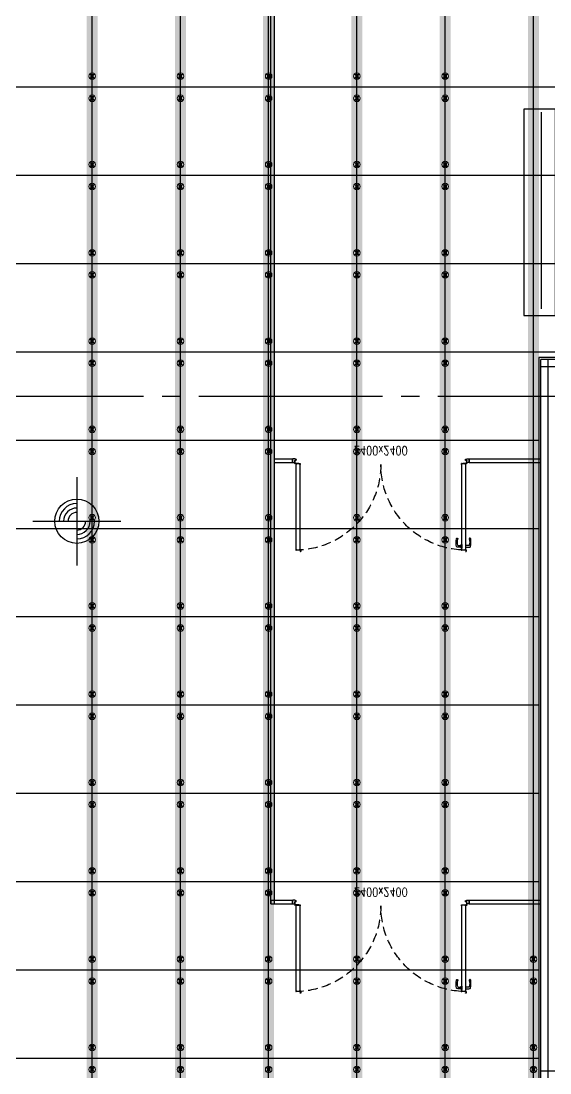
# Model space of a CAD drawing. Header units: millimetres. Extents: x -960 to 41501, y -1010 to 11880.
# Drawn here: x 22763 to 23482, y 3580 to 5010 of the extents above; entities that cross this region are included whole.
import ezdxf
from ezdxf.enums import TextEntityAlignment as Align

# ---------------------------------------------------------------- set-up
doc = ezdxf.new("R2010")
doc.units = ezdxf.units.MM
doc.header["$LTSCALE"] = 100
doc.linetypes.add('188K-SM-03-F10-ARCH-PA-Y2257103$0$DASHED', pattern=[19.05, 12.7, -6.35])
doc.linetypes.add('X-S-FAB-L10$0$COL-CEN-LIN', pattern=[3.25, 2.5, -0.25, 0.25, -0.25])
for name, color, linetype in [('0-XREF', 7, 'Continuous'), ('188K-SM-03-F10-ARCH-CEIL-Y2257103$0$K-CEIL-4.2', 6, 'Continuous'), ('188K-SM-03-F10-ARCH-CEIL-Y2257103$0$K-CEIL-4.2-AREA', 6, 'Continuous'), ('188K-SM-03-F10-ARCH-CEIL-Y2257103$0$K-鋼構', 111, 'Continuous'), ('188K-SM-03-F10-ARCH-PA-Y2257103$0$K-Door', 53, 'Continuous'), ('188K-SM-03-F10-ARCH-PA-Y2257103$0$K-P2D-4.2-雙抗', 53, 'Continuous'), ('188K-SM-03-F10-ARCH-PA-Y2257103$0$K-岩棉 2hr 7.5-單抗', 53, 'Continuous'), ('X-S-FAB-L10$0$0-DIM-INT', 8, 'Continuous'), ('X-S-FAB-L10$0$0-DIM-TXT', 8, 'Continuous'), ('X-S-FAB-L10$0$BLOCK', 8, 'Continuous'), ('X-S-FAB-L10$0$CCL', 8, 'X-S-FAB-L10$0$COL-CEN-LIN')]:
    doc.layers.add(name, color=color, linetype=linetype)
doc.layers.add('188K-SM-03-F10-ARCH-CEIL-Y2257103$0$K-吊點-標準', color=6, linetype='Continuous', lineweight=9)
doc.styles.add('188K-SM-03-F10-ARCH-PA-Y2257103$0$14P7-XFDP10$0$AA-TXT', font='simplex.shx', dxfattribs={"width": 0.8, "bigfont": 'chineset.shx'})
doc.styles.add('X-S-FAB-L10$0$CHINA', font='simplex.shx', dxfattribs={"width": 0.75, "bigfont": 'chineset.shx'})
doc.styles.add('X-S-FAB-L10$0$Standard', font='', dxfattribs={"width": 0.8})
doc.styles.add('X-S-FAB-L10$0$TG_NOTE_TEXT', font='simplex.shx', dxfattribs={"width": 0.75, "bigfont": 'chineset.shx'})
doc.styles.get('X-S-FAB-L10$0$Standard').set_extended_font_data('Microsoft JhengHei')

# ---------------------------------------------------------------- blocks, each defined once
blk = doc.blocks.new('X-S-FAB-L10$0$FAB2-L05')
at = {"layer": 'X-S-FAB-L10$0$CCL'}
blk.add_line((-26880, 5220), (1210, 5220), dxfattribs=at)
blk = doc.blocks.new('X-S-FAB-L10')
at = {"layer": 'X-S-FAB-L10$0$0-DIM-INT'}
for p, q in [((22839.2, 4390.1), (22839.2, 4270.1)), ((22779.2, 4330.1), (22899.2, 4330.1))]:
    blk.add_line(p, q, dxfattribs=at)
blk.add_circle((22839.2, 4330.1), 30, dxfattribs=at)
for radius, start, end in [(24, 90, 180), (18, 90, 180), (12, 90, 180), (24, 270, 0), (18, 270, 0), (12, 270, 0)]:
    blk.add_arc((22839.2, 4330.1), radius, start, end, dxfattribs=at)
at = {"layer": 'X-S-FAB-L10$0$BLOCK'}
blk.add_blockref('X-S-FAB-L10$0$FAB2-L05', (26160, -720), dxfattribs=at)
at = {"style": 'X-S-FAB-L10$0$TG_NOTE_TEXT', "width": 0.5, "flags": 1}
for p in [(7463.3, 9020), (18268.3, 8649), (11197.8, 4800.2), (16485.8, 4800.2), (25420.3, 2635), (13360, 320, 0), (7463.3, -33.3)]:
    blk.add_attdef('WH', text='', height=20, dxfattribs=at).set_placement(p, align=Align.BOTTOM_LEFT)
at = {"width": 0.5}
for style, p in [('X-S-FAB-L10$0$TG_NOTE_TEXT', (7585, 9020)), ('X-S-FAB-L10$0$TG_NOTE_TEXT', (18390, 8649)), ('X-S-FAB-L10$0$TG_NOTE_TEXT', (11117.5, 4813.5)), ('X-S-FAB-L10$0$TG_NOTE_TEXT', (16607.5, 4813.5)), ('X-S-FAB-L10$0$TG_NOTE_TEXT', (25350, 2635)), ('X-S-FAB-L10$0$Standard', (13129.4, 325, 0)), ('X-S-FAB-L10$0$TG_NOTE_TEXT', (7585, -20))]:
    blk.add_attdef('DESC', text='', height=10, dxfattribs=dict(at, style=style)).set_placement(p, align=Align.BOTTOM_LEFT)
for tag, style, p in [('TYPE', 'X-S-FAB-L10$0$TG_NOTE_TEXT', (7619.3, 9020)), ('NO', 'X-S-FAB-L10$0$TG_NOTE_TEXT', (7650.1, 9020)), ('TYPE', 'X-S-FAB-L10$0$TG_NOTE_TEXT', (18424.2, 8649)), ('NO', 'X-S-FAB-L10$0$TG_NOTE_TEXT', (18455, 8649)), ('NO', 'X-S-FAB-L10$0$TG_NOTE_TEXT', (11088.6, 4813.5)), ('TYPE', 'X-S-FAB-L10$0$TG_NOTE_TEXT', (11151.8, 4813.5)), ('TYPE', 'X-S-FAB-L10$0$TG_NOTE_TEXT', (16641.8, 4813.5)), ('NO', 'X-S-FAB-L10$0$TG_NOTE_TEXT', (16672.6, 4813.5)), ('NO', 'X-S-FAB-L10$0$TG_NOTE_TEXT', (25313, 2635)), ('TYPE', 'X-S-FAB-L10$0$TG_NOTE_TEXT', (25350, 2635)), ('NO', 'X-S-FAB-L10$0$Standard', (13100, 320, 0)), ('TYPE', 'X-S-FAB-L10$0$Standard', (13129.4, 320, 0)), ('TYPE', 'X-S-FAB-L10$0$TG_NOTE_TEXT', (7619.3, -20)), ('NO', 'X-S-FAB-L10$0$TG_NOTE_TEXT', (7650.1, -20))]:
    blk.add_attdef(tag, text='', height=10, dxfattribs=dict(at, style=style)).set_placement(p, align=Align.BOTTOM_RIGHT)
at = {"style": 'X-S-FAB-L10$0$TG_NOTE_TEXT', "width": 0.5, "flags": 1}
for rotation, p in [(180, (43, 7480)), (180, (943, 7480)), (90, (24310, 3717.8)), (270, (17080, 1711.7))]:
    blk.add_attdef('WH', text='', height=20, rotation=rotation, dxfattribs=at).set_placement(p, align=Align.BOTTOM_LEFT)
at = {"width": 0.5}
for rotation, style, p in [(180, 'X-S-FAB-L10$0$Standard', (317.6, 7480)), (180, 'X-S-FAB-L10$0$Standard', (1217.6, 7480)), (90, 'X-S-FAB-L10$0$TG_NOTE_TEXT', (24310, 3647.5)), (270, 'X-S-FAB-L10$0$TG_NOTE_TEXT', (17080, 1605))]:
    blk.add_attdef('DESC', text='', height=10, rotation=rotation, dxfattribs=dict(at, style=style)).set_placement(p, align=Align.BOTTOM_LEFT)
for tag, rotation, style, p in [('TYPE', 180, 'X-S-FAB-L10$0$Standard', (317.6, 7480)), ('NO', 180, 'X-S-FAB-L10$0$Standard', (347, 7480)), ('TYPE', 180, 'X-S-FAB-L10$0$Standard', (1217.6, 7480)), ('NO', 180, 'X-S-FAB-L10$0$Standard', (1247, 7480)), ('TYPE', 90, 'X-S-FAB-L10$0$TG_NOTE_TEXT', (24310, 3647.5)), ('NO', 90, 'X-S-FAB-L10$0$TG_NOTE_TEXT', (24310, 3610.5)), ('TYPE', 270, 'X-S-FAB-L10$0$TG_NOTE_TEXT', (17080, 1605)), ('NO', 270, 'X-S-FAB-L10$0$TG_NOTE_TEXT', (17080, 1573))]:
    blk.add_attdef(tag, text='', height=10, rotation=rotation, dxfattribs=dict(at, style=style)).set_placement(p, align=Align.BOTTOM_RIGHT)
at = {"layer": 'X-S-FAB-L10$0$0-DIM-TXT', "style": 'X-S-FAB-L10$0$CHINA', "width": 0.75}
for p in [(667.4, 7855.1, -2689.4), (22627.4, 6728.8), (25644.7, 6728.8), (24778.8, 5569.1), (1118.3, 4980), (417.8, 4594.6), (23874.8, 4355), (22927.4, 4330.1), (23749.9, 3901.4), (417.8, 3765.2), (1118.3, 3730), (417.8, 3115.8), (536.9, 2227.8), (16909, 1782.7), (888.4, 880.5), (16977.4, 750), (18878.8, 750), (25641.2, 553.2), (21364, 526.9)]:
    blk.add_attdef('HIG', text='', height=80, dxfattribs=at).set_placement(p, align=Align.MIDDLE_LEFT)
blk = doc.blocks.new('188K-SM-03-F10-ARCH-CEIL-Y2257103$0$A$C2CA95053')
h = blk.add_hatch(color=256)
edge = h.paths.add_edge_path()
edge.add_arc((0, 0), 0.5, 0, 360)
for p, q in [((3.2, 3.2), (-3.2, -3.2)), ((3.2, -3.2), (-3.2, 3.2))]:
    blk.add_line(p, q)
blk.add_lwpolyline([(-1.6, 2.5), (-1.6, -2.5), (1.6, -2.5), (1.6, 2.5)], close=True)
for radius in [4.5, 0.5]:
    blk.add_circle((0, 0), radius)
blk = doc.blocks.new('188K-SM-03-F10-ARCH-CEIL-Y2257103$0$天花板吊點-附調整片 - 3_8_螺桿吊架 100 mm 高調整片-V1-1FL')
blk.add_blockref('188K-SM-03-F10-ARCH-CEIL-Y2257103$0$A$C2CA95053', (0, 0))
blk = doc.blocks.new('188K-SM-03-F10-ARCH-CEIL-Y2257103')
at = {"layer": '188K-SM-03-F10-ARCH-CEIL-Y2257103$0$K-CEIL-4.2'}
for p, q in [((22860, 2067.7), (22860, 5952.2)), ((22980, 2067.7), (22980, 5952.2)), ((23100, 2067.7), (23100, 5952.2)), ((23220, 2067.7), (23220, 5952.2)), ((23340, 2067.7), (23340, 5952.2)), ((23460, 2067.7), (23460, 5952.2)), ((23502.2, 4920), (1847.7, 4920)), ((23502.2, 4800), (16697.5, 4800)), ((23502.2, 4680), (16697.5, 4680)), ((23502.2, 4560), (16697.5, 4560)), ((23467.2, 4440), (1847.7, 4440)), ((23467.2, 4320), (1847.7, 4320)), ((23467.2, 4200), (1847.7, 4200)), ((23467.2, 4080), (1847.7, 4080)), ((23467.2, 3960), (1847.7, 3960)), ((23467.2, 3840), (1847.7, 3840)), ((23467.2, 3720), (1847.7, 3720)), ((23467.2, 3600), (1847.7, 3600))]:
    blk.add_line(p, q, dxfattribs=at)
at = {"layer": '188K-SM-03-F10-ARCH-CEIL-Y2257103$0$K-CEIL-4.2-AREA', "elevation": 0}
blk.add_lwpolyline([(19317.2, 8592.2), (19317.2, 7537.7), (19282.2, 7537.7), (19282.2, 7462.2), (19317.2, 7462.2), (19317.2, 7317.2), (21180, 7317.2), (21180, 5952.2), (24297.2, 5952.2), (24297.2, 5582.7), (23572.2, 5582.7), (23572.2, 5037.7), (23502.2, 5037.7), (23502.2, 4552.7), (23467.2, 4552.7), (23467.2, 3569.7), (24297.2, 3569.7), (24297.2, 2067.7), (16747.2, 2067.7), (16747.2, 312.7), (14882.2, 312.7)], dxfattribs=at)
at = {"layer": '188K-SM-03-F10-ARCH-CEIL-Y2257103$0$K-鋼構', "const_width": 15, "elevation": 0}
for points in [[(22860, 5965), (22860, 1885)], [(22980, 5965), (22980, 1885)], [(23100, 5965), (23100, 1885)], [(23220, 5965), (23220, 1885)], [(23340, 5965), (23340, 1885)], [(23460, 5965), (23460, 1885)]]:
    blk.add_lwpolyline(points, dxfattribs=at)
at = {"layer": '188K-SM-03-F10-ARCH-CEIL-Y2257103$0$K-吊點-標準', "color": 170, "lineweight": 18, "rotation": 179.9999999999997}
for p in [(22860, 4935), (22980, 4935), (23100, 4935), (23220, 4935), (23340, 4935), (22860, 4905), (22980, 4905), (23100, 4905), (23220, 4905), (23340, 4905), (22860, 4815), (22980, 4815), (23100, 4815), (23220, 4815), (23340, 4815), (22860, 4785), (22980, 4785), (23100, 4785), (23220, 4785), (23340, 4785), (22860, 4695), (22980, 4695), (23100, 4695), (23220, 4695), (23340, 4695), (22860, 4665), (22980, 4665), (23100, 4665), (23220, 4665), (23340, 4665), (22860, 4575), (22980, 4575), (23100, 4575), (23220, 4575), (23340, 4575), (22860, 4545), (22980, 4545), (23100, 4545), (23220, 4545), (23340, 4545), (22860, 4455), (22980, 4455), (23100, 4455), (23220, 4455), (23340, 4455), (22860, 4425), (22980, 4425), (23100, 4425), (23220, 4425), (23340, 4425), (22860, 4335), (22980, 4335), (23100, 4335), (23220, 4335), (23340, 4335), (22860, 4305), (22980, 4305), (23100, 4305), (23220, 4305), (23340, 4305), (22860, 4215), (22980, 4215), (23100, 4215), (23220, 4215), (23340, 4215), (22860, 4185), (22980, 4185), (23100, 4185), (23220, 4185), (23340, 4185), (22860, 4095), (22980, 4095), (23100, 4095), (23220, 4095), (23340, 4095), (22860, 4065), (22980, 4065), (23100, 4065), (23220, 4065), (23340, 4065), (22860, 3975), (22980, 3975), (23100, 3975), (23220, 3975), (23340, 3975), (22860, 3945), (22980, 3945), (23100, 3945), (23220, 3945), (23340, 3945), (22860, 3855), (22980, 3855), (23100, 3855), (23220, 3855), (23340, 3855), (22860, 3825), (22980, 3825), (23100, 3825), (23220, 3825), (23340, 3825), (22860, 3735), (22980, 3735), (23100, 3735), (23220, 3735), (23340, 3735), (23460, 3735), (22860, 3705), (22980, 3705), (23100, 3705), (23220, 3705), (23340, 3705), (23460, 3705), (22860, 3615), (22980, 3615), (23100, 3615), (23220, 3615), (23340, 3615), (23460, 3615), (22860, 3585), (22980, 3585), (23100, 3585), (23220, 3585), (23340, 3585), (23460, 3585)]:
    blk.add_blockref('188K-SM-03-F10-ARCH-CEIL-Y2257103$0$天花板吊點-附調整片 - 3_8_螺桿吊架 100 mm 高調整片-V1-1FL', p, dxfattribs=at)
blk = doc.blocks.new('188K-SM-03-F10-ARCH-PA-Y2257103$0$雙開門-2400×2400')
for p, q in [((225.2, 117.7), (223.8, 117.6)), ((229.2, 117.7), (225.2, 117.7)), ((225.2, 115.5), (229.2, 115.5)), ((229.2, 119), (229.2, 114.1)), ((230, 119), (229.2, 119)), ((230, 114.1), (230, 119)), ((229.2, 114.1), (230, 114.1)), ((0, 2.5), (0, -2.5)), ((0, -1.9), (0, 1.9)), ((0.6, 2.5), (3, 2.5)), ((3, 2.5), (3, 0.2)), ((3, 0.2), (3, 0.2)), ((239.4, 2.5), (237, 2.5)), ((237, 2.5), (237, -0.2)), ((237, -0.2), (237, 0)), ((240, 2.5), (240, -2.5)), ((240, -1.9), (240, 1.9)), ((3, -2.5), (0.6, -2.5)), ((4.7, -1.9), (3, -2.5)), ((3.7, -0.6), (3.9, -0.6)), ((3.9, -0.6), (4, -0.6)), ((4.1, -0.7), (4, -0.7)), ((4, -0.7), (4, -1.5)), ((4, -1.5), (4.6, -1.5)), ((4.5, -0.2), (4.1, -0.2)), ((4.1, -0.7), (4.1, -0.7)), ((4.6, -0.7), (4.5, -0.7)), ((4.5, -0.7), (4.5, -0.7)), ((4.6, -0.6), (4.7, -0.6)), ((4.6, -1.5), (4.6, -0.7)), ((4.7, -0.6), (4.8, -0.6)), ((5, -0.8), (5, -1.5)), ((235, -0.8), (235, -1.5)), ((235.3, -0.6), (235.2, -0.6)), ((235.4, -0.6), (235.3, -0.6)), ((235.3, -1.9), (237, -2.5)), ((235.4, -1.5), (235.4, -0.7)), ((235.4, -0.7), (235.5, -0.7)), ((236, -1.5), (235.4, -1.5)), ((235.5, -0.2), (235.9, -0.2)), ((235.5, -0.7), (235.5, -0.7)), ((235.9, -0.7), (235.9, -0.7)), ((235.9, -0.7), (236, -0.7)), ((236.1, -0.6), (236, -0.6)), ((236, -0.7), (236, -1.5)), ((236.3, -0.6), (236.1, -0.6)), ((237, -2.5), (239.4, -2.5))]:
    blk.add_line(p, q)
for points in [[(10.9, 121.6), (10.9, 123.4), (10.9, 121.6), (4.3, 121.6), (4.3, 121.5), (4.7, 121.5), (4.7, 120.4, 0.414214), (4.8, 120.3), (5, 120.3), (5, 120.4), (4.9, 120.4), (4.9, 121.4), (5, 121.4), (5, 4.1), (4.9, 4.1), (4.9, 5.1), (5, 5.1), (5, 5.2), (4.8, 5.2, 0.414214), (4.7, 5.1), (4.7, 4, 0.414214), (4.8, 3.8), (10.2, 3.8, 0.414214), (10.3, 4), (10.3, 5.1, 0.414214), (10.2, 5.2), (10, 5.2), (10, 5.1), (10.1, 5.1), (10.1, 4.1), (10, 4.1), (10, 121.4), (10.1, 121.4), (10.1, 120.4), (10, 120.4), (10, 120.3), (10.2, 120.3, 0.414214), (10.3, 120.4), (10.3, 121.4), (11.1, 121.4, 0.414214), (11.1, 121.4), (11.1, 123.6, 0.414214), (11.1, 123.7), (10.3, 123.7), (10.3, 123.4), (10.9, 123.4)], [(235.9, 121.6), (235.9, 123.4), (235.9, 121.6), (229.3, 121.6), (229.3, 121.5), (229.7, 121.5), (229.7, 120.4, 0.414214), (229.8, 120.3), (230, 120.3), (230, 120.4), (229.9, 120.4), (229.9, 121.4), (230, 121.4), (230, 4.1), (229.9, 4.1), (229.9, 5.1), (230, 5.1), (230, 5.2), (229.8, 5.2, 0.414214), (229.7, 5.1), (229.7, 4, 0.414214), (229.8, 3.8), (235.2, 3.8, 0.414214), (235.3, 4), (235.3, 5.1, 0.414214), (235.2, 5.2), (235, 5.2), (235, 5.1), (235.1, 5.1), (235.1, 4.1), (235, 4.1), (235, 121.4), (235.1, 121.4), (235.1, 120.4), (235, 120.4), (235, 120.3), (235.2, 120.3, 0.414214), (235.3, 120.4), (235.3, 121.4), (236.1, 121.4, 0.414214), (236.1, 121.4), (236.1, 123.6, 0.414214), (236.1, 123.7), (235.3, 123.7), (235.3, 123.4), (235.9, 123.4)], [(235.8, 117.7), (239.8, 117.7), (241.2, 117.6, -0.327495), (242, 116.9, -0.089847), (242.2, 106.2, -1.144881), (240.3, 106.6, 0.137079), (240.3, 114.9, 0.349357), (239.8, 115.5), (235.8, 115.5)]]:
    blk.add_lwpolyline(points, format="xyb")
blk.add_lwpolyline([(235, 114.1), (235, 119), (235.8, 119), (235.8, 114.1)], close=True)
at = {"ltscale": 500}
for points in [[(3.3, 0.3), (3.3, 3.1), (3, 3.1), (3, 0.3)], [(8.5, 3.8), (4, 3.8), (4, 4.1), (8.5, 4.1)], [(231.5, 3.8), (236, 3.8), (236, 4.1), (231.5, 4.1)], [(236.7, -0.1), (236.7, 3.1), (237, 3.1), (237, -0.1)]]:
    blk.add_lwpolyline(points, close=True, dxfattribs=at)
at = {"linetype": '188K-SM-03-F10-ARCH-PA-Y2257103$0$DASHED', "ltscale": 0.01}
for centre, start, end in [((3.5, 5.1), 0, 85.9993), ((236.5, 5.1), 94.0007, 180)]:
    blk.add_arc(centre, 116.5, start, end, dxfattribs=at)
for centre, radius, start, end in [((0.6, 1.9), 0.598, 90, 180), ((3.9, 0.2), 0.855, 178.2453, 256.7344), ((236.3, 0), 0.659, 270, 360), ((239.4, 1.9), 0.598, 0, 90), ((0.6, -1.9), 0.598, 180, 270), ((4.3, -0.6), 0.427, 111.7868, 180), ((4, -0.7), 0.11, 360, 90), ((4.3, -0.6), 0.427, 0, 68.2132), ((4.6, -0.7), 0.11, 90, 180), ((4.5, -1.5), 0.5, 288.9704, 0), ((4.8, -0.8), 0.2, 0, 90), ((235.2, -0.8), 0.2, 90, 180), ((235.5, -1.5), 0.5, 180, 251.0296), ((235.7, -0.6), 0.427, 111.7868, 180), ((235.4, -0.7), 0.11, 360, 90), ((235.7, -0.6), 0.427, 0, 68.2132), ((236, -0.7), 0.11, 90, 180), ((239.4, -1.9), 0.598, 270, 360)]:
    blk.add_arc(centre, radius, start, end)
for centre, major_axis, start_param, end_param in [((252.5, 110.9), (-21.3, 21.3), 0.585307, 0.943734), ((223.9, 116.7), (0.624, 0.624), 0.866962, 2.13291), ((239.6, 110.8), (-10.9, 10.9), 0.51383, 1.058752), ((225.3, 114.9), (-0.417, 0.417), -0.669314, 0.675093), ((223.8, 106.3), (-0.707, 0.707), 0.872811, 4.284184)]:
    blk.add_ellipse(centre, major_axis=major_axis, ratio=1, start_param=start_param, end_param=end_param)
at = {"ltscale": 500, "extrusion": (0, 0, -1)}
blk.add_ellipse((3.5, 3.6), major_axis=(0.495, 0.495), ratio=1, start_param=3.926991, end_param=10.210176, dxfattribs=at)
at = {"ltscale": 500}
blk.add_ellipse((236.5, 3.6), major_axis=(-0.495, 0.495), ratio=1, start_param=3.926991, end_param=10.210176, dxfattribs=at)
at = {"color": 8, "style": '188K-SM-03-F10-ARCH-PA-Y2257103$0$14P7-XFDP10$0$AA-TXT', "width": 0.8}
blk.add_text('2400x2400', height=12, dxfattribs=at).set_placement((120, -13.5), align=Align.MIDDLE_CENTER)
blk = doc.blocks.new('188K-SM-03-F10-ARCH-PA-Y2257103$0$鐵捲門2.8X2.4')
blk.add_line((-3.9, -23.7), (-271.1, -23.7, 0))
blk.add_lwpolyline([(-280, -43.1), (0, -43.1), (0, 0), (-280, 0), (-280, -43.1)])
blk = doc.blocks.new('188K-SM-03-F10-ARCH-PA-Y2257103')
at = {"layer": '188K-SM-03-F10-ARCH-PA-Y2257103$0$K-P2D-4.2-雙抗'}
for p, q in [((23103, 3810, 0), (23103, 5050, 0)), ((23108, 3810, 0), (23108, 5050, 0)), ((23108, 4415, 0), (23132.5, 4415, 0)), ((23108, 4410, 0), (23132.5, 4410, 0)), ((23372.5, 4415, 0), (23470, 4415, 0)), ((23372.5, 4410, 0), (23470, 4410, 0)), ((23103, 3815, 0), (23132.5, 3815, 0)), ((23103, 3815, 0), (23103, 3810, 0)), ((23103, 3810, 0), (23132.5, 3810, 0)), ((23372.5, 3815, 0), (23470, 3815, 0)), ((23372.5, 3810, 0), (23470, 3810, 0))]:
    blk.add_line(p, q, dxfattribs=at)
at = {"layer": '188K-SM-03-F10-ARCH-PA-Y2257103$0$K-岩棉 2hr 7.5-單抗'}
for p, q in [((23470, 3572.5, 0), (23470, 4550, 0)), ((23505, 4550, 0), (23470, 4550, 0)), ((23480, 3572.5, 0), (23480, 4550, 0)), ((23505, 4540, 0), (23470, 4540, 0)), ((24300, 3582.5, 0), (23470, 3582.5, 0))]:
    blk.add_line(p, q, dxfattribs=at)
at = {"layer": '188K-SM-03-F10-ARCH-PA-Y2257103$0$K-Door', "rotation": 90}
blk.add_blockref('188K-SM-03-F10-ARCH-PA-Y2257103$0$鐵捲門2.8X2.4', (23446.9, 4890, 0), dxfattribs=at)
at = {"layer": '188K-SM-03-F10-ARCH-PA-Y2257103$0$K-Door', "xscale": -1, "rotation": 180}
for p in [(23132.5, 4412.5, 0), (23132.5, 3812.5, 0)]:
    blk.add_blockref('188K-SM-03-F10-ARCH-PA-Y2257103$0$雙開門-2400×2400', p, dxfattribs=at)

msp = doc.modelspace()

# ---------------------------------------------------------------- block references
at = {"layer": '0-XREF'}
for name in ['X-S-FAB-L10', '188K-SM-03-F10-ARCH-PA-Y2257103', '188K-SM-03-F10-ARCH-CEIL-Y2257103']:
    msp.add_blockref(name, (0, 0), dxfattribs=at)

doc.saveas('drawing.dxf')
